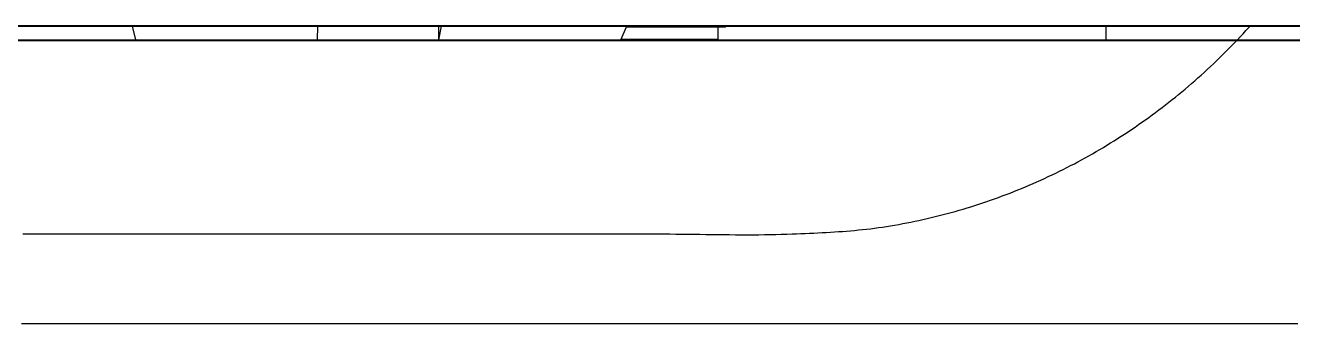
# Model space of a CAD drawing. Header units: millimetres. Extents: x -253 to 256, y -315 to 312.
# Drawn here: x -11.4 to 40.3, y 17.2 to 29.3 of the extents above; entities that cross this region are included whole.
import ezdxf

# ---------------------------------------------------------------- set-up
doc = ezdxf.new("R2010")
doc.units = ezdxf.units.MM
doc.layers.add('SKETCH', color=5, linetype='Continuous')
doc.layers.add('VISIBLE', color=7, linetype='Continuous')

msp = doc.modelspace()

# ---------------------------------------------------------------- linework, layer by layer
at = {"layer": 'SKETCH', "flags": 128}
for points in [[(-11.529, 20.821), (-11.291, 20.821), (-11.053, 20.821), (-10.815, 20.82), (-10.577, 20.82), (-10.339, 20.82), (-10.101, 20.82), (-9.863, 20.82), (-9.626, 20.82), (-9.388, 20.82), (-9.15, 20.82), (-8.912, 20.82), (-8.674, 20.82), (-8.436, 20.82), (-8.198, 20.82), (-7.96, 20.82), (-7.722, 20.819), (-7.484, 20.819), (-7.246, 20.819), (-7.008, 20.819), (-6.771, 20.819), (-6.533, 20.819), (-6.295, 20.819), (-6.057, 20.819), (-5.819, 20.819), (-5.581, 20.819), (-5.343, 20.819), (-5.105, 20.819), (-4.867, 20.818), (-4.629, 20.818), (-4.391, 20.818), (-4.154, 20.818), (-3.916, 20.818), (-3.678, 20.818), (-3.44, 20.818), (-3.202, 20.818), (-2.964, 20.818), (-2.726, 20.818), (-2.488, 20.818), (-2.25, 20.818), (-2.013, 20.817), (-1.775, 20.817), (-1.537, 20.817), (-1.299, 20.817), (-1.061, 20.817), (-0.823, 20.817), (-0.585, 20.817), (-0.347, 20.817), (-0.11, 20.817), (0.128, 20.817), (0.366, 20.817), (0.604, 20.817), (0.842, 20.817), (1.08, 20.816), (1.318, 20.816), (1.555, 20.816), (1.793, 20.816), (2.031, 20.816), (2.269, 20.816), (2.507, 20.816), (2.745, 20.816), (2.983, 20.816), (3.22, 20.816), (3.458, 20.816), (3.696, 20.816), (3.934, 20.815), (4.172, 20.815), (4.41, 20.815), (4.647, 20.815), (4.885, 20.815), (5.123, 20.815), (5.361, 20.815), (5.599, 20.815), (5.837, 20.815), (6.074, 20.815), (6.312, 20.815), (6.55, 20.815), (6.788, 20.815), (7.026, 20.814), (7.263, 20.814), (7.501, 20.814), (7.739, 20.814), (7.977, 20.814), (8.215, 20.814), (8.452, 20.814), (8.69, 20.814), (8.928, 20.814), (9.166, 20.814), (9.404, 20.814), (9.641, 20.814), (9.879, 20.813), (10.117, 20.813), (10.355, 20.813), (10.593, 20.813), (10.83, 20.813), (11.068, 20.813), (11.306, 20.813), (11.544, 20.813), (11.781, 20.813), (12.019, 20.813), (12.257, 20.813), (12.495, 20.813), (12.733, 20.812), (12.97, 20.812), (13.208, 20.812), (13.446, 20.812), (13.684, 20.812), (13.921, 20.812), (14.159, 20.812), (14.398, 20.812), (14.638, 20.81), (14.879, 20.809), (15.122, 20.807), (15.365, 20.804), (15.609, 20.801), (15.854, 20.798), (16.098, 20.795), (16.343, 20.792), (16.587, 20.789), (16.831, 20.787), (17.075, 20.784), (17.317, 20.782), (17.559, 20.78), (17.799, 20.779), (18.037, 20.779), (18.274, 20.779), (18.509, 20.78), (18.742, 20.782), (18.972, 20.785), (19.2, 20.79), (19.424, 20.795), (19.646, 20.802), (19.865, 20.81), (20.046, 20.818), (20.225, 20.825), (20.402, 20.832), (20.577, 20.84), (20.751, 20.848), (20.922, 20.856), (21.093, 20.865), (21.261, 20.874), (21.429, 20.883), (21.596, 20.893), (21.761, 20.904), (21.926, 20.916), (22.09, 20.928), (22.254, 20.941), (22.417, 20.956), (22.579, 20.971), (22.742, 20.988), (22.905, 21.005), (23.067, 21.024), (23.23, 21.045), (23.393, 21.067), (23.557, 21.09), (23.721, 21.115), (23.886, 21.142), (24.052, 21.17), (24.217, 21.199), (24.383, 21.23), (24.548, 21.261), (24.713, 21.294), (24.879, 21.328), (25.044, 21.363), (25.208, 21.399), (25.373, 21.437), (25.538, 21.475), (25.702, 21.515), (25.866, 21.556), (26.03, 21.598), (26.193, 21.641), (26.356, 21.685), (26.519, 21.73), (26.682, 21.776), (26.844, 21.824), (27.006, 21.872), (27.167, 21.922), (27.328, 21.973), (27.489, 22.024), (27.649, 22.077), (27.809, 22.131), (27.968, 22.186), (28.127, 22.242), (28.286, 22.3), (28.444, 22.358), (28.603, 22.418), (28.761, 22.479), (28.919, 22.54), (29.076, 22.603), (29.233, 22.667), (29.39, 22.733), (29.546, 22.799), (29.702, 22.866), (29.858, 22.935), (30.013, 23.004), (30.167, 23.075), (30.322, 23.146), (30.475, 23.219), (30.628, 23.292), (30.781, 23.367), (30.933, 23.442), (31.084, 23.519), (31.235, 23.597), (31.386, 23.675), (31.535, 23.755), (31.684, 23.835), (31.833, 23.917), (31.981, 24), (32.129, 24.083), (32.277, 24.168), (32.424, 24.254), (32.57, 24.341), (32.716, 24.429), (32.862, 24.519), (33.007, 24.609), (33.151, 24.7), (33.295, 24.792), (33.439, 24.885), (33.582, 24.979), (33.724, 25.074), (33.865, 25.17), (34.006, 25.267), (34.147, 25.365), (34.286, 25.464), (34.425, 25.563), (34.563, 25.664), (34.701, 25.765), (34.837, 25.867), (34.973, 25.971), (35.108, 26.075), (35.243, 26.18), (35.377, 26.286), (35.511, 26.393), (35.644, 26.501), (35.776, 26.61), (35.908, 26.72), (36.039, 26.831), (36.17, 26.943), (36.3, 27.056), (36.429, 27.17), (36.558, 27.285), (36.685, 27.4), (36.812, 27.517), (36.939, 27.634), (37.064, 27.752), (37.189, 27.871), (37.313, 27.991), (37.436, 28.111), (37.559, 28.233), (37.68, 28.355), (37.801, 28.477), (37.921, 28.601), (38.039, 28.725), (38.158, 28.85), (38.275, 28.976), (38.392, 29.103), (38.508, 29.231), (38.557, 29.286)], [(-11.581, 17.153), (-11.326, 17.153), (-11.07, 17.153), (-10.814, 17.153), (-10.558, 17.153), (-10.302, 17.153), (-10.046, 17.153), (-9.79, 17.153), (-9.535, 17.153), (-9.279, 17.153), (-9.023, 17.153), (-8.767, 17.153), (-8.511, 17.153), (-8.255, 17.153), (-7.999, 17.153), (-7.744, 17.153), (-7.488, 17.153), (-7.232, 17.153), (-6.976, 17.153), (-6.72, 17.153), (-6.464, 17.153), (-6.208, 17.153), (-5.952, 17.153), (-5.697, 17.153), (-5.441, 17.153), (-5.185, 17.153), (-4.929, 17.153), (-4.673, 17.153), (-4.417, 17.153), (-4.161, 17.153), (-3.906, 17.153), (-3.65, 17.153), (-3.394, 17.153), (-3.138, 17.153), (-2.882, 17.153), (-2.626, 17.153), (-2.37, 17.153), (-2.115, 17.153), (-1.859, 17.153), (-1.603, 17.153), (-1.347, 17.153), (-1.091, 17.153), (-0.835, 17.153), (-0.579, 17.153), (-0.323, 17.153), (-0.067, 17.153), (0.188, 17.153), (0.444, 17.153), (0.7, 17.153), (0.956, 17.153), (1.212, 17.153), (1.468, 17.153), (1.724, 17.153), (1.98, 17.153), (2.236, 17.153), (2.492, 17.153), (2.747, 17.153), (3.003, 17.153), (3.259, 17.153), (3.515, 17.153), (3.771, 17.153), (4.027, 17.153), (4.283, 17.153), (4.539, 17.153), (4.795, 17.153), (5.051, 17.153), (5.306, 17.153), (5.562, 17.153), (5.818, 17.153), (6.074, 17.153), (6.33, 17.153), (6.586, 17.153), (6.842, 17.153), (7.097, 17.153), (7.353, 17.153), (7.609, 17.153), (7.865, 17.153), (8.121, 17.153), (8.377, 17.153), (8.633, 17.153), (8.888, 17.153), (9.144, 17.153), (9.4, 17.153), (9.656, 17.153), (9.912, 17.153), (10.168, 17.153), (10.424, 17.153), (10.679, 17.153), (10.935, 17.153), (11.191, 17.153), (11.447, 17.153), (11.703, 17.153), (11.959, 17.153), (12.215, 17.153), (12.47, 17.153), (12.726, 17.153), (12.982, 17.153), (13.238, 17.153), (13.494, 17.153), (13.75, 17.153), (14.006, 17.153), (14.262, 17.153), (14.517, 17.153), (14.773, 17.153), (15.029, 17.153), (15.285, 17.153), (15.541, 17.153), (15.797, 17.153), (16.053, 17.153), (16.308, 17.153), (16.564, 17.153), (16.82, 17.153), (17.076, 17.153), (17.332, 17.153), (17.588, 17.153), (17.844, 17.153), (18.099, 17.153), (18.355, 17.153), (18.611, 17.153), (18.867, 17.153), (19.123, 17.153), (19.379, 17.153), (19.635, 17.153), (19.89, 17.153), (20.146, 17.153), (20.402, 17.153), (20.658, 17.153), (20.914, 17.153), (21.17, 17.153), (21.426, 17.153), (21.681, 17.153), (21.937, 17.153), (22.193, 17.153), (22.449, 17.153), (22.705, 17.153), (22.961, 17.153), (23.217, 17.153), (23.472, 17.153), (23.728, 17.153), (23.984, 17.153), (24.24, 17.153), (24.496, 17.153), (24.752, 17.153), (25.008, 17.153), (25.263, 17.153), (25.519, 17.153), (25.775, 17.153), (26.031, 17.153), (26.287, 17.153), (26.543, 17.153), (26.799, 17.153), (27.054, 17.153), (27.31, 17.153), (27.566, 17.153), (27.822, 17.153), (28.078, 17.153), (28.334, 17.153), (28.59, 17.153), (28.846, 17.153), (29.101, 17.153), (29.357, 17.153), (29.613, 17.153), (29.869, 17.153), (30.125, 17.153), (30.381, 17.153), (30.637, 17.153), (30.893, 17.153), (31.149, 17.153), (31.404, 17.153), (31.66, 17.153), (31.916, 17.153), (32.172, 17.153), (32.428, 17.153), (32.684, 17.153), (32.94, 17.153), (33.196, 17.153), (33.452, 17.153), (33.708, 17.153), (33.964, 17.153), (34.219, 17.153), (34.475, 17.153), (34.731, 17.153), (34.987, 17.153), (35.243, 17.153), (35.499, 17.153), (35.755, 17.153), (36.011, 17.153), (36.267, 17.153), (36.522, 17.153), (36.778, 17.153), (37.034, 17.153), (37.29, 17.153), (37.546, 17.153), (37.802, 17.153), (38.058, 17.153), (38.313, 17.153), (38.569, 17.153), (38.825, 17.153), (39.081, 17.153), (39.337, 17.153), (39.593, 17.153), (39.849, 17.153), (40.104, 17.153), (40.36, 17.153)], [(-11.477, 17.162), (-11.215, 17.162), (-10.954, 17.162), (-10.693, 17.162), (-10.432, 17.162), (-10.17, 17.162), (-9.909, 17.162), (-9.648, 17.162), (-9.386, 17.162), (-9.125, 17.162), (-8.864, 17.162), (-8.603, 17.162), (-8.342, 17.162), (-8.08, 17.162), (-7.819, 17.162), (-7.558, 17.162), (-7.297, 17.162), (-7.035, 17.162), (-6.774, 17.162), (-6.513, 17.162), (-6.252, 17.162), (-5.991, 17.162), (-5.729, 17.162), (-5.468, 17.162), (-5.207, 17.162), (-4.946, 17.162), (-4.685, 17.162), (-4.423, 17.162), (-4.162, 17.162), (-3.901, 17.162), (-3.64, 17.162), (-3.378, 17.162), (-3.117, 17.162), (-2.856, 17.162), (-2.595, 17.162), (-2.333, 17.162), (-2.072, 17.162), (-1.811, 17.162), (-1.55, 17.162), (-1.288, 17.162), (-1.027, 17.162), (-0.766, 17.162), (-0.505, 17.162), (-0.243, 17.162), (0.018, 17.162), (0.279, 17.162), (0.54, 17.162), (0.802, 17.162), (1.063, 17.162), (1.324, 17.162), (1.585, 17.162), (1.847, 17.162), (2.108, 17.162), (2.369, 17.162), (2.63, 17.162), (2.892, 17.162), (3.153, 17.162), (3.414, 17.162), (3.676, 17.162), (3.937, 17.162), (4.198, 17.162), (4.459, 17.162), (4.721, 17.162), (4.982, 17.162), (5.243, 17.162), (5.504, 17.162), (5.766, 17.162), (6.027, 17.162), (6.288, 17.162), (6.549, 17.162), (6.811, 17.162), (7.072, 17.162), (7.333, 17.162), (7.594, 17.162), (7.856, 17.162), (8.117, 17.162), (8.378, 17.162), (8.639, 17.162), (8.901, 17.162), (9.162, 17.162), (9.423, 17.162), (9.685, 17.162), (9.946, 17.162), (10.207, 17.162), (10.468, 17.162), (10.73, 17.162), (10.991, 17.162), (11.252, 17.162), (11.513, 17.162), (11.775, 17.162), (12.036, 17.162), (12.297, 17.162), (12.558, 17.162), (12.82, 17.162), (13.081, 17.162), (13.342, 17.162), (13.603, 17.162), (13.865, 17.162), (14.126, 17.162), (14.387, 17.162), (14.649, 17.162), (14.91, 17.162), (15.171, 17.162), (15.432, 17.162), (15.694, 17.162), (15.955, 17.162), (16.216, 17.162), (16.477, 17.162), (16.738, 17.162), (17, 17.162), (17.261, 17.162), (17.522, 17.162), (17.783, 17.162), (18.045, 17.162), (18.306, 17.162), (18.567, 17.162), (18.828, 17.162), (19.089, 17.162), (19.351, 17.162), (19.612, 17.162), (19.873, 17.162), (20.134, 17.162), (20.395, 17.162), (20.657, 17.162), (20.918, 17.162), (21.179, 17.162), (21.44, 17.162), (21.702, 17.162), (21.963, 17.162), (22.224, 17.162), (22.485, 17.162), (22.747, 17.162), (23.008, 17.162), (23.269, 17.162), (23.53, 17.162), (23.792, 17.162), (24.053, 17.162), (24.314, 17.162), (24.575, 17.162), (24.837, 17.162), (25.098, 17.162), (25.359, 17.162), (25.62, 17.162), (25.882, 17.162), (26.143, 17.162), (26.404, 17.162), (26.665, 17.162), (26.927, 17.162), (27.188, 17.162), (27.449, 17.162), (27.71, 17.162), (27.972, 17.162), (28.233, 17.162), (28.494, 17.162), (28.756, 17.162), (29.017, 17.162), (29.278, 17.162), (29.539, 17.162), (29.801, 17.162), (30.062, 17.162), (30.323, 17.162), (30.584, 17.162), (30.846, 17.162), (31.107, 17.162), (31.368, 17.162), (31.629, 17.162), (31.891, 17.162), (32.152, 17.162), (32.413, 17.162), (32.674, 17.162), (32.936, 17.162), (33.197, 17.162), (33.458, 17.162), (33.72, 17.162), (33.981, 17.162), (34.242, 17.162), (34.503, 17.162), (34.765, 17.162), (35.026, 17.162), (35.287, 17.162), (35.548, 17.162), (35.809, 17.162), (36.071, 17.162), (36.332, 17.162), (36.593, 17.162), (36.854, 17.162), (37.116, 17.162), (37.377, 17.162), (37.638, 17.162), (37.899, 17.162), (38.16, 17.162), (38.422, 17.162), (38.683, 17.162), (38.944, 17.162), (39.205, 17.162), (39.466, 17.162), (39.728, 17.162), (39.989, 17.162), (40.25, 17.162), (40.511, 17.162)]]:
    msp.add_lwpolyline(points, dxfattribs=at)
at = {"layer": 'VISIBLE'}
for p, q in [((-232.499, 29.315), (232.499, 29.315)), ((-212.202, 29.304), (212.202, 29.304)), ((-212.148, 29.297), (212.148, 29.297)), ((-212.068, 29.286), (212.068, 29.286)), ((-7.069, 29.286), (-6.932, 28.72)), ((0.495, 28.72), (0.505, 29.286)), ((5.447, 28.72), (5.447, 29.286)), ((5.447, 28.72), (5.554, 29.286)), ((12.874, 28.72), (13.128, 29.286)), ((13.115, 29.256), (17.15, 29.256)), ((16.853, 28.748), (16.853, 29.256)), ((17.15, 29.256), (17.164, 29.28)), ((17.164, 29.28), (33.318, 29.28)), ((32.688, 28.726), (32.688, 29.28)), ((33.318, 29.28), (33.325, 29.286)), ((-212.068, 28.72), (212.068, 28.72)), ((-207.895, 28.709), (207.895, 28.709)), ((-207.844, 28.702), (207.844, 28.702)), ((-207.767, 28.692), (207.767, 28.692)), ((12.887, 28.748), (16.853, 28.748)), ((16.839, 28.726), (16.853, 28.748)), ((16.839, 28.726), (32.688, 28.726)), ((32.681, 28.72), (32.688, 28.726))]:
    msp.add_line(p, q, dxfattribs=at)

doc.saveas('drawing.dxf')
